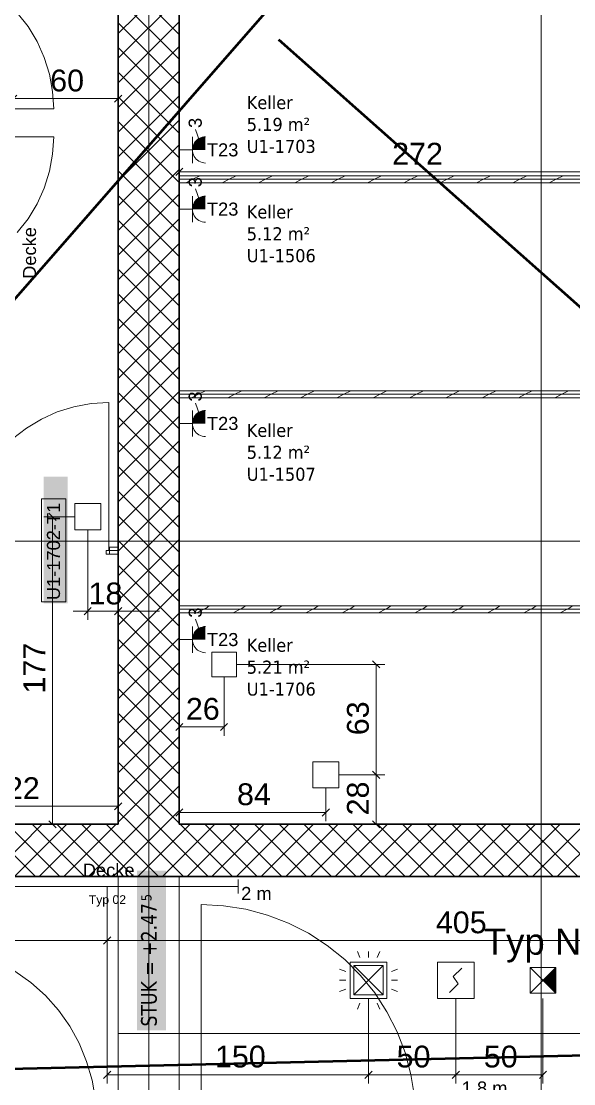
# Model space of a CAD drawing. Extents: x -1132 to 613, y -179 to 712.
# Drawn here: x -910 to -846.7, y 269.1 to 391 of the extents above; entities that cross this region are included whole.
import ezdxf
from ezdxf.lldxf.tags import DXFTag

# ---------------------------------------------------------------- set-up
doc = ezdxf.new("R2010")
doc.units = 0
doc.layers.get('0').update_dxf_attribs({"lineweight": 13})
for name, color, linetype, lineweight in [('A-AREA-____-IDEN', 7, 'Continuous', 5), ('A-DETL-____-HDLN', 7, '_Verdeckte Linien_', 9), ('A-DOOR-____-IDEN', 7, 'Continuous', 5), ('A-DOOR-____-OTLN', 7, 'Continuous', 9), ('A-DOOR-FRAM-MCUT', 7, 'Continuous', 9), ('A-DOOR-OPNG-OTLN', 7, 'Continuous', 9), ('A-WALL-____-MCUT', 7, 'Continuous', 35), ('A-WALL-____-PATT', 7, 'Continuous', 35), ('A-WALL-FNSH-MCUT', 7, 'Continuous', 35), ('S-GRID-____-OTLN', 7, 'Continuous', 5)]:
    doc.layers.add(name, color=color, linetype=linetype, lineweight=lineweight)
for name, color, linetype, lineweight, true_color in [('EL01_VVV_Mass', 7, 'Continuous', 13, 0xb2b200), ('EL01_WAN_Brandmeldeanlagen', 7, 'Continuous', 13, 0xff8000), ('EL01_WAN_HLKS', 5, 'Continuous', 13, 0x0000ff), ('EL01_WAN_Kraft', 1, 'Continuous', 13, 0xff0000), ('EL01_WAN_Leuchten', 7, 'Continuous', 13, 0x0080ff), ('EL01_WAN_Leuchtentyp', 7, 'Continuous', 13, 0x0099ff), ('EL01_WAN_Licht', 7, 'Continuous', 13, 0x0080ff), ('EL01_WAN_Notbeleuchtungen', 7, 'Continuous', 13, 0x009900), ('EL01_WAN_Notbeleuchtungentyp', 7, 'Continuous', 13, 0x009900), ('X_Geometrie', 3, 'Continuous', 50, 0x00ff00)]:
    doc.layers.add(name, color=color, linetype=linetype, lineweight=lineweight, true_color=true_color)
doc.styles.get("Standard").update_dxf_attribs({"font": 'arial.ttf'})
tags = doc.linetypes.add('_Rasterlinie_', pattern=[0.375, 0.2, -0.05, 0.075, -0.05]).pattern_tags.tags
tags[10:11] = [DXFTag(74, 4), DXFTag(75, 0), DXFTag(340, '0'), DXFTag(46, 1.0), DXFTag(50, 0.0), DXFTag(44, 0.0), DXFTag(45, 0.0)]
tags[8:9] = [DXFTag(74, 4), DXFTag(75, 0), DXFTag(340, '0'), DXFTag(46, 1.0), DXFTag(50, 0.0), DXFTag(44, 0.0), DXFTag(45, 0.0)]
tags[6:7] = [DXFTag(74, 4), DXFTag(75, 0), DXFTag(340, '0'), DXFTag(46, 1.0), DXFTag(50, 0.0), DXFTag(44, 0.0), DXFTag(45, 0.0)]
tags[4:5] = [DXFTag(74, 4), DXFTag(75, 0), DXFTag(340, '0'), DXFTag(46, 1.0), DXFTag(50, 0.0), DXFTag(44, 0.0), DXFTag(45, 0.0)]
tags = doc.linetypes.add('_Verdeckte Linien_', pattern=[0.15, 0.1, -0.05]).pattern_tags.tags
tags[6:7] = [DXFTag(74, 4), DXFTag(75, 0), DXFTag(340, '0'), DXFTag(46, 1.0), DXFTag(50, 0.0), DXFTag(44, 0.0), DXFTag(45, 0.0)]
tags[4:5] = [DXFTag(74, 4), DXFTag(75, 0), DXFTag(340, '0'), DXFTag(46, 1.0), DXFTag(50, 0.0), DXFTag(44, 0.0), DXFTag(45, 0.0)]
tags = doc.linetypes.add('Grundrissdarstellung Sturz', pattern=[0.25, 0.15, -0.05, 0, -0.05]).pattern_tags.tags
tags[10:11] = [DXFTag(74, 4), DXFTag(75, 0), DXFTag(340, '0'), DXFTag(46, 1.0), DXFTag(50, 0.0), DXFTag(44, 0.0), DXFTag(45, 0.0)]
tags[8:9] = [DXFTag(74, 4), DXFTag(75, 0), DXFTag(340, '0'), DXFTag(46, 1.0), DXFTag(50, 0.0), DXFTag(44, 0.0), DXFTag(45, 0.0)]
tags[6:7] = [DXFTag(74, 4), DXFTag(75, 0), DXFTag(340, '0'), DXFTag(46, 1.0), DXFTag(50, 0.0), DXFTag(44, 0.0), DXFTag(45, 0.0)]
tags[4:5] = [DXFTag(74, 4), DXFTag(75, 0), DXFTag(340, '0'), DXFTag(46, 1.0), DXFTag(50, 0.0), DXFTag(44, 0.0), DXFTag(45, 0.0)]

# ---------------------------------------------------------------- blocks, each defined once
blk = doc.blocks.new('Referenz-A0UNPDE96I', base_point=(-1115.89, -117.37))
at = {"layer": 'A-DETL-____-HDLN', "color": 0, "linetype": '_Verdeckte Linien_', "ltscale": 0.13}
blk.add_line((-734.51, 274.88), (-898.91, 274.88), dxfattribs=at)
at = {"layer": 'A-DOOR-____-IDEN', "color": 0, "linetype": 'Continuous', "ltscale": 0.13}
for p, q in [((-907.71, 324.4), (-907.71, 336.24)), ((-907.71, 336.24), (-904.93, 336.24)), ((-904.93, 336.24), (-904.93, 324.4)), ((-904.93, 324.4), (-907.71, 324.4))]:
    blk.add_line(p, q, dxfattribs=at)
at = {"layer": 'A-DOOR-____-IDEN', "color": 7, "linetype": 'Continuous', "ltscale": 0.13, "true_color": 0xffffff}
for points in [[(-907.46, 324.23), (-904.7, 324.23), (-907.46, 338.77)], [(-904.7, 324.23), (-907.46, 338.77), (-904.7, 338.77)], [(-896.75, 275.23), (-893.42, 275.23), (-896.75, 293.57)], [(-893.42, 275.23), (-896.75, 293.57), (-893.42, 293.57)], [(-896.56, 289.78), (-894.42, 289.78), (-896.56, 291.39)], [(-894.42, 289.78), (-896.56, 291.39), (-894.42, 291.39)]]:
    blk.add_solid(points, dxfattribs=at)
at = {"layer": 'A-DOOR-____-OTLN', "color": 0, "linetype": 'Grundrissdarstellung Sturz', "ltscale": 0.13}
for p, q in [((-898.91, 292.88), (-898.91, 264.88)), ((-891.91, 292.88), (-891.91, 264.88))]:
    blk.add_line(p, q, dxfattribs=at)
at = {"layer": 'A-DOOR-FRAM-MCUT', "color": 0, "linetype": 'Continuous', "ltscale": 0.13}
for p, q in [((-899.91, 330.68), (-900.01, 330.68)), ((-900.01, 330.68), (-900.01, 330.28)), ((-899.91, 329.88), (-899.91, 330.68)), ((-900.01, 330.28), (-900.31, 330.28)), ((-900.31, 330.28), (-900.31, 329.88)), ((-900.31, 329.88), (-899.91, 329.88))]:
    blk.add_line(p, q, dxfattribs=at)
at = {"layer": 'A-DOOR-OPNG-OTLN', "color": 0, "linetype": 'Continuous', "ltscale": 0.13}
for p, q in [((-909.25, 390.41), (-910.49, 391.99)), ((-908.22, 388.69), (-909.25, 390.41)), ((-907.39, 386.86), (-908.22, 388.69)), ((-906.8, 384.95), (-907.39, 386.86)), ((-906.44, 382.98), (-906.8, 384.95)), ((-906.31, 380.98), (-906.44, 382.98)), ((-922.91, 380.98), (-906.31, 380.98)), ((-922.91, 377.78), (-906.31, 377.78)), ((-906.44, 375.78), (-906.31, 377.78)), ((-906.8, 373.81), (-906.44, 375.78)), ((-907.39, 371.89), (-906.8, 373.81)), ((-908.22, 370.06), (-907.39, 371.89)), ((-909.25, 368.35), (-908.22, 370.06)), ((-910.49, 366.77), (-909.25, 368.35)), ((-903.99, 346.8), (-905.9, 346.2)), ((-902.02, 347.16), (-903.99, 346.8)), ((-900.01, 347.28), (-902.02, 347.16)), ((-900.01, 330.68), (-900.01, 347.28)), ((-907.73, 345.38), (-909.44, 344.34)), ((-905.9, 346.2), (-907.73, 345.38)), ((-909.44, 344.34), (-911.02, 343.1)), ((-889.41, 265.08), (-889.41, 289.68)), ((-886.84, 289.54), (-889.41, 289.68)), ((-884.3, 289.14), (-886.84, 289.54)), ((-881.81, 288.47), (-884.3, 289.14)), ((-879.41, 287.55), (-881.81, 288.47)), ((-877.11, 286.38), (-879.41, 287.55)), ((-874.96, 284.98), (-877.11, 286.38)), ((-872.95, 283.36), (-874.96, 284.98)), ((-871.13, 281.54), (-872.95, 283.36)), ((-908.94, 280.71), (-910.77, 282.01)), ((-907.27, 279.22), (-908.94, 280.71)), ((-869.51, 279.54), (-871.13, 281.54)), ((-905.78, 277.55), (-907.27, 279.22)), ((-868.11, 277.38), (-869.51, 279.54)), ((-904.48, 275.72), (-905.78, 277.55)), ((-866.94, 275.08), (-868.11, 277.38)), ((-903.4, 273.76), (-904.48, 275.72)), ((-866.02, 272.68), (-866.94, 275.08)), ((-902.54, 271.68), (-903.4, 273.76)), ((-865.35, 270.19), (-866.02, 272.68)), ((-901.92, 269.53), (-902.54, 271.68)), ((-901.54, 267.32), (-901.92, 269.53)), ((-864.95, 267.65), (-865.35, 270.19))]:
    blk.add_line(p, q, dxfattribs=at)
at = {"layer": 'A-WALL-____-MCUT', "color": 0, "linetype": 'Continuous', "ltscale": 0.35}
for p, q in [((-898.91, 402.58), (-898.91, 298.88)), ((-891.91, 348.23), (-891.91, 397.58)), ((-891.91, 298.88), (-891.91, 348.23)), ((-898.91, 298.88), (-965.51, 298.88)), ((-781.31, 298.88), (-891.91, 298.88)), ((-1055.11, 292.88), (-775.31, 292.88))]:
    blk.add_line(p, q, dxfattribs=at)
at = {"layer": 'A-WALL-____-MCUT', "color": 0, "linetype": 'Continuous', "lineweight": 9, "ltscale": 0.13}
for p, q in [((-891.91, 372.9), (-806.11, 372.9)), ((-891.91, 348.23), (-806.11, 348.23)), ((-898.91, 330.28), (-899.91, 330.28)), ((-891.91, 323.55), (-806.11, 323.55))]:
    blk.add_line(p, q, dxfattribs=at)
at = {"layer": 'A-WALL-____-PATT', "color": 0, "linetype": 'Continuous', "lineweight": 9, "ltscale": 0.13}
for p, q in [((-898.91, 389.63), (-891.91, 396.63)), ((-891.91, 389.51), (-898.91, 396.51)), ((-898.91, 386.8), (-891.91, 393.8)), ((-891.91, 386.68), (-898.91, 393.68)), ((-898.91, 383.97), (-891.91, 390.97)), ((-891.91, 383.85), (-898.91, 390.85)), ((-898.91, 381.14), (-891.91, 388.14)), ((-891.91, 381.02), (-898.91, 388.02)), ((-898.91, 378.31), (-891.91, 385.31)), ((-891.91, 378.19), (-898.91, 385.19)), ((-898.91, 375.48), (-891.91, 382.48)), ((-891.91, 375.36), (-898.91, 382.36)), ((-898.91, 372.66), (-891.91, 379.66)), ((-891.91, 372.54), (-898.91, 379.54)), ((-898.91, 369.83), (-891.91, 376.83)), ((-891.91, 369.71), (-898.91, 376.71)), ((-898.91, 367), (-891.91, 374)), ((-891.91, 366.88), (-898.91, 373.88)), ((-889.55, 373.3), (-890.35, 372.9)), ((-885.39, 373.3), (-886.19, 372.9)), ((-881.22, 373.3), (-882.02, 372.9)), ((-877.06, 373.3), (-877.86, 372.9)), ((-872.89, 373.3), (-873.69, 372.9)), ((-868.73, 373.3), (-869.53, 372.9)), ((-864.56, 373.3), (-865.36, 372.9)), ((-860.4, 373.3), (-861.2, 372.9)), ((-856.23, 373.3), (-857.03, 372.9)), ((-852.07, 373.3), (-852.87, 372.9)), ((-847.9, 373.3), (-848.7, 372.9)), ((-890.35, 372.9), (-891.15, 372.5)), ((-886.19, 372.9), (-886.99, 372.5)), ((-882.02, 372.9), (-882.82, 372.5)), ((-877.86, 372.9), (-878.66, 372.5)), ((-873.69, 372.9), (-874.49, 372.5)), ((-869.53, 372.9), (-870.33, 372.5)), ((-865.36, 372.9), (-866.16, 372.5)), ((-861.2, 372.9), (-862, 372.5)), ((-857.03, 372.9), (-857.83, 372.5)), ((-852.87, 372.9), (-853.67, 372.5)), ((-848.7, 372.9), (-849.5, 372.5)), ((-898.91, 364.17), (-891.91, 371.17)), ((-891.91, 364.05), (-898.91, 371.05)), ((-898.91, 361.34), (-891.91, 368.34)), ((-891.91, 361.22), (-898.91, 368.22)), ((-898.91, 358.51), (-891.91, 365.51)), ((-891.91, 358.39), (-898.91, 365.39)), ((-898.91, 355.69), (-891.91, 362.69)), ((-891.91, 355.57), (-898.91, 362.57)), ((-898.91, 352.86), (-891.91, 359.86)), ((-891.91, 352.74), (-898.91, 359.74)), ((-898.91, 350.03), (-891.91, 357.03)), ((-891.91, 349.91), (-898.91, 356.91)), ((-898.91, 347.2), (-891.91, 354.2)), ((-891.91, 347.08), (-898.91, 354.08)), ((-898.91, 344.37), (-891.91, 351.37)), ((-891.91, 344.25), (-898.91, 351.25)), ((-898.91, 341.54), (-891.91, 348.54)), ((-891.91, 341.42), (-898.91, 348.42)), ((-889.72, 348.23), (-890.52, 347.83)), ((-888.92, 348.63), (-889.72, 348.23)), ((-885.56, 348.23), (-886.36, 347.83)), ((-884.76, 348.63), (-885.56, 348.23)), ((-881.39, 348.23), (-882.19, 347.83)), ((-880.59, 348.63), (-881.39, 348.23)), ((-877.23, 348.23), (-878.03, 347.83)), ((-876.43, 348.63), (-877.23, 348.23)), ((-873.06, 348.23), (-873.86, 347.83)), ((-872.26, 348.63), (-873.06, 348.23)), ((-868.9, 348.23), (-869.7, 347.83)), ((-868.1, 348.63), (-868.9, 348.23)), ((-864.73, 348.23), (-865.53, 347.83)), ((-863.93, 348.63), (-864.73, 348.23)), ((-860.57, 348.23), (-861.37, 347.83)), ((-859.77, 348.63), (-860.57, 348.23)), ((-856.4, 348.23), (-857.2, 347.83)), ((-855.6, 348.63), (-856.4, 348.23)), ((-852.24, 348.23), (-853.04, 347.83)), ((-851.44, 348.63), (-852.24, 348.23)), ((-848.07, 348.23), (-848.87, 347.83)), ((-847.27, 348.63), (-848.07, 348.23)), ((-898.91, 338.71), (-891.91, 345.71)), ((-891.91, 338.59), (-898.91, 345.59)), ((-898.91, 335.89), (-891.91, 342.89)), ((-891.91, 335.77), (-898.91, 342.77)), ((-898.91, 333.06), (-891.91, 340.06)), ((-891.91, 332.94), (-898.91, 339.94)), ((-898.91, 330.23), (-891.91, 337.23)), ((-891.91, 330.11), (-898.91, 337.11)), ((-898.91, 327.4), (-891.91, 334.4)), ((-891.91, 327.28), (-898.91, 334.28)), ((-899.83, 330.68), (-899.91, 330.64)), ((-898.91, 324.57), (-891.91, 331.57)), ((-891.91, 324.45), (-898.91, 331.45)), ((-898.91, 321.74), (-891.91, 328.74)), ((-891.91, 321.62), (-898.91, 328.62)), ((-898.91, 318.92), (-891.91, 325.92)), ((-891.91, 318.8), (-898.91, 325.8)), ((-898.91, 316.09), (-891.91, 323.09)), ((-889.09, 323.55), (-889.89, 323.15)), ((-888.79, 323.71), (-889.09, 323.55)), ((-888.49, 323.95), (-888.89, 323.65)), ((-884.93, 323.55), (-885.73, 323.15)), ((-884.62, 323.71), (-884.93, 323.55)), ((-884.32, 323.95), (-884.73, 323.65)), ((-880.76, 323.55), (-881.56, 323.15)), ((-880.46, 323.71), (-880.76, 323.55)), ((-880.16, 323.95), (-880.56, 323.65)), ((-876.6, 323.55), (-877.4, 323.15)), ((-876.29, 323.71), (-876.6, 323.55)), ((-875.99, 323.95), (-876.4, 323.65)), ((-872.43, 323.55), (-873.23, 323.15)), ((-872.13, 323.71), (-872.43, 323.55)), ((-871.83, 323.95), (-872.23, 323.65)), ((-868.27, 323.55), (-869.07, 323.15)), ((-867.96, 323.71), (-868.27, 323.55)), ((-867.66, 323.95), (-868.07, 323.65)), ((-864.11, 323.55), (-864.91, 323.15)), ((-863.8, 323.71), (-864.11, 323.55)), ((-863.5, 323.95), (-863.9, 323.65)), ((-859.94, 323.55), (-860.74, 323.15)), ((-859.63, 323.71), (-859.94, 323.55)), ((-859.33, 323.95), (-859.74, 323.65)), ((-855.78, 323.55), (-856.58, 323.15)), ((-855.47, 323.71), (-855.78, 323.55)), ((-855.17, 323.95), (-855.57, 323.65)), ((-851.61, 323.55), (-852.41, 323.15)), ((-851.3, 323.71), (-851.61, 323.55)), ((-851, 323.95), (-851.41, 323.65)), ((-847.45, 323.55), (-848.25, 323.15)), ((-847.14, 323.71), (-847.45, 323.55)), ((-846.84, 323.95), (-847.24, 323.65)), ((-891.91, 315.97), (-898.91, 322.97)), ((-898.91, 313.26), (-891.91, 320.26)), ((-891.91, 313.14), (-898.91, 320.14)), ((-898.91, 310.43), (-891.91, 317.43)), ((-891.91, 310.31), (-898.91, 317.31)), ((-898.91, 307.6), (-891.91, 314.6)), ((-891.91, 307.48), (-898.91, 314.48)), ((-898.91, 304.77), (-891.91, 311.77)), ((-891.91, 304.65), (-898.91, 311.65)), ((-898.91, 301.95), (-891.91, 308.95)), ((-891.91, 301.83), (-898.91, 308.83)), ((-898.91, 299.12), (-891.91, 306.12)), ((-891.91, 299), (-898.91, 306)), ((-894.62, 298.88), (-898.91, 303.17)), ((-896.32, 298.88), (-891.91, 303.29)), ((-897.45, 298.88), (-898.91, 300.34)), ((-893.5, 298.88), (-891.91, 300.46)), ((-908.42, 292.88), (-914.42, 298.88)), ((-913.64, 292.88), (-907.64, 298.88)), ((-905.6, 292.88), (-911.6, 298.88)), ((-910.81, 292.88), (-904.81, 298.88)), ((-902.77, 292.88), (-908.77, 298.88)), ((-907.98, 292.88), (-901.98, 298.88)), ((-899.94, 292.88), (-905.94, 298.88)), ((-905.15, 292.88), (-899.15, 298.88)), ((-897.11, 292.88), (-903.11, 298.88)), ((-902.32, 292.88), (-896.32, 298.88)), ((-894.28, 292.88), (-900.28, 298.88)), ((-899.5, 292.88), (-893.5, 298.88)), ((-891.45, 292.88), (-897.45, 298.88)), ((-896.67, 292.88), (-890.67, 298.88)), ((-888.62, 292.88), (-894.62, 298.88)), ((-893.84, 292.88), (-887.84, 298.88)), ((-885.8, 292.88), (-891.8, 298.88)), ((-891.01, 292.88), (-885.01, 298.88)), ((-882.97, 292.88), (-888.97, 298.88)), ((-888.18, 292.88), (-882.18, 298.88)), ((-880.14, 292.88), (-886.14, 298.88)), ((-885.35, 292.88), (-879.35, 298.88)), ((-877.31, 292.88), (-883.31, 298.88)), ((-882.53, 292.88), (-876.53, 298.88)), ((-874.48, 292.88), (-880.48, 298.88)), ((-879.7, 292.88), (-873.7, 298.88)), ((-871.65, 292.88), (-877.65, 298.88)), ((-876.87, 292.88), (-870.87, 298.88)), ((-868.83, 292.88), (-874.83, 298.88)), ((-874.04, 292.88), (-868.04, 298.88)), ((-866, 292.88), (-872, 298.88)), ((-871.21, 292.88), (-865.21, 298.88)), ((-863.17, 292.88), (-869.17, 298.88)), ((-868.38, 292.88), (-862.38, 298.88)), ((-860.34, 292.88), (-866.34, 298.88)), ((-865.56, 292.88), (-859.56, 298.88)), ((-857.51, 292.88), (-863.51, 298.88)), ((-862.73, 292.88), (-856.73, 298.88)), ((-854.68, 292.88), (-860.68, 298.88)), ((-859.9, 292.88), (-853.9, 298.88)), ((-851.86, 292.88), (-857.86, 298.88)), ((-857.07, 292.88), (-851.07, 298.88)), ((-849.03, 292.88), (-855.03, 298.88)), ((-854.24, 292.88), (-848.24, 298.88)), ((-846.2, 292.88), (-852.2, 298.88)), ((-851.41, 292.88), (-845.41, 298.88)), ((-843.37, 292.88), (-849.37, 298.88)), ((-848.58, 292.88), (-842.58, 298.88))]:
    blk.add_line(p, q, dxfattribs=at)
at = {"layer": 'A-WALL-FNSH-MCUT', "color": 0, "linetype": 'Continuous', "lineweight": 9, "ltscale": 0.13}
for p, q in [((-806.11, 373.3), (-891.91, 373.3)), ((-891.91, 372.5), (-806.11, 372.5)), ((-806.11, 348.63), (-891.91, 348.63)), ((-891.91, 347.83), (-806.11, 347.83)), ((-898.91, 330.68), (-899.91, 330.68)), ((-899.91, 330.68), (-899.91, 329.88)), ((-899.91, 329.88), (-898.91, 329.88)), ((-806.11, 323.95), (-891.91, 323.95)), ((-891.91, 323.15), (-806.11, 323.15))]:
    blk.add_line(p, q, dxfattribs=at)
at = {"layer": 'S-GRID-____-OTLN', "color": 0, "linetype": '_Rasterlinie_', "ltscale": 0.13}
for p, q in [((-895.41, 645.66), (-895.41, 244.87)), ((-850.41, -113.6), (-850.41, 631.48)), ((-1107.61, 331.38), (119.38, 331.38))]:
    blk.add_line(p, q, dxfattribs=at)
at = {"layer": 'X_Geometrie', "color": 0, "linetype": 'Continuous', "ltscale": 0.5}
for p, q in [((-860.47, 416.74), (-962.09, 300.49)), ((-787.25, 306.09), (-880.5, 388.89)), ((-1107.61, 266.12), (-130.74, 289.53))]:
    blk.add_line(p, q, dxfattribs=at)
at = {"layer": 'A-AREA-____-IDEN', "color": 0, "linetype": 'Continuous', "ltscale": 0.13, "char_height": 1.5, "attachment_point": 1}
for s, insert in [('{\\W0.9;\\fVerdana;Keller}', (-884.18, 382.45)), ('{\\W0.9;\\fVerdana;5.19 m²}', (-884.18, 379.94)), ('{\\W0.9;\\fVerdana;U1-1703}', (-884.18, 377.42)), ('{\\W0.9;\\fVerdana;Keller}', (-884.18, 369.9)), ('{\\W0.9;\\fVerdana;5.12 m²}', (-884.18, 367.39)), ('{\\W0.9;\\fVerdana;U1-1506}', (-884.18, 364.88)), ('{\\W0.9;\\fVerdana;Keller}', (-884.18, 344.83)), ('{\\W0.9;\\fVerdana;5.12 m²}', (-884.18, 342.32)), ('{\\W0.9;\\fVerdana;U1-1507}', (-884.18, 339.8)), ('{\\W0.9;\\fVerdana;Keller}', (-884.18, 320.18)), ('{\\W0.9;\\fVerdana;5.21 m²}', (-884.18, 317.66)), ('{\\W0.9;\\fVerdana;U1-1706}', (-884.18, 315.15))]:
    blk.add_mtext(s, dxfattribs=dict(at, insert=insert))
at = {"layer": 'A-DOOR-____-IDEN', "color": 0, "linetype": 'Continuous', "ltscale": 0.13, "attachment_point": 1, "rotation": 90}
for s, insert, char_height in [('{\\fArial;U1-1702-T1}', (-907.09, 324.6), 1.5), ('{\\W0.8;\\fVerdana;5}', (-896.27, 290.07), 1.1699), ('{\\W0.8;\\fVerdana;STUK = +2.47}', (-896.3, 275.68), 1.8)]:
    blk.add_mtext(s, dxfattribs=dict(at, insert=insert, char_height=char_height))
blk = doc.blocks.new('Maß-A0UNPDVD6I', base_point=(-900.59, 284.55))
at = {"color": 0, "lineweight": -2}
for p, q in [((-900.17, 284.55), (-900.17, 291.75)), ((-819.17, 284.55), (-819.17, 291.75)), ((-899.76, 285.96), (-900.59, 285.13)), ((-900.17, 285.55), (-819.17, 285.55)), ((-818.76, 285.96), (-819.59, 285.13))]:
    blk.add_line(p, q, dxfattribs=at)
at = {"color": 0, "lineweight": -2, "insert": (-862.5, 288.88), "char_height": 2.5, "attachment_point": 1}
blk.add_mtext('{\\fArial;405}', dxfattribs=at)
blk = doc.blocks.new('Deckendose UP-A0UNPDW16I', base_point=(-903.91, 332.68))
at = {"color": 0, "lineweight": -2}
for p, q in [((-903.91, 335.68), (-900.91, 335.68)), ((-903.91, 332.68), (-903.91, 335.68)), ((-900.91, 335.68), (-900.91, 332.68)), ((-900.91, 332.68), (-903.91, 332.68))]:
    blk.add_line(p, q, dxfattribs=at)
blk = doc.blocks.new('Maß-A0UNPE3H6I', base_point=(-900.59, 269.15))
at = {"color": 0, "lineweight": -2}
for p, q in [((-900.17, 269.15), (-900.17, 291.75)), ((-870.22, 269.15), (-870.22, 277.66)), ((-900.59, 269.73), (-899.76, 270.56)), ((-870.22, 270.15), (-900.17, 270.15)), ((-870.63, 269.73), (-869.8, 270.56))]:
    blk.add_line(p, q, dxfattribs=at)
at = {"color": 0, "lineweight": -2, "insert": (-887.83, 273.48), "char_height": 2.5, "attachment_point": 1}
blk.add_mtext('{\\fArial;150}', dxfattribs=at)
blk = doc.blocks.new('Absolute Höhe-A0UNPE4B6I', base_point=(-909.84, 361.47))
at = {"color": 0, "lineweight": -2, "insert": (-909.84, 361.47), "char_height": 1.5, "attachment_point": 1, "rotation": 90}
blk.add_mtext('{\\fArial;Decke}', dxfattribs=at)
blk = doc.blocks.new('Maß-A0UNPE4X6I', base_point=(-911.36, 379.28))
at = {"color": 0, "lineweight": -2}
for p, q in [((-898.91, 381.15), (-898.91, 391.38)), ((-910.94, 383.15), (-910.94, 379.28)), ((-910.53, 382.56), (-911.36, 381.73)), ((-910.94, 382.15), (-898.91, 382.15)), ((-898.5, 382.56), (-899.33, 381.73))]:
    blk.add_line(p, q, dxfattribs=at)
at = {"color": 0, "lineweight": -2, "insert": (-906.72, 385.48), "char_height": 2.5, "attachment_point": 1}
blk.add_mtext('{\\fArial;60}', dxfattribs=at)
blk = doc.blocks.new('Maß-A0UNPE5N6I', base_point=(-919.75, 298.46))
at = {"color": 0, "lineweight": -2}
for p, q in [((-915.84, 363.86), (-916.67, 364.69)), ((-917.25, 364.28), (-910.94, 364.28)), ((-916.25, 364.28), (-916.25, 298.88)), ((-917.25, 298.88), (-898.91, 298.88)), ((-915.84, 298.46), (-916.67, 299.29))]:
    blk.add_line(p, q, dxfattribs=at)
at = {"color": 0, "lineweight": -2, "insert": (-919.75, 333.38), "char_height": 2.5, "attachment_point": 1, "rotation": 90}
blk.add_mtext('{\\fArial;327}', dxfattribs=at)
blk = doc.blocks.new('Maß-A0UNPE656I', base_point=(-877.11, 298.46))
at = {"color": 0, "lineweight": -2}
for p, q in [((-868.94, 304.14), (-869.77, 304.97)), ((-868.35, 304.55), (-873.61, 304.55)), ((-869.35, 304.55), (-869.35, 298.88)), ((-868.35, 298.88), (-877.11, 298.88)), ((-868.94, 298.46), (-869.77, 299.29))]:
    blk.add_line(p, q, dxfattribs=at)
at = {"color": 0, "lineweight": -2, "insert": (-872.69, 299.9), "char_height": 2.5, "attachment_point": 1, "rotation": 90}
blk.add_mtext('{\\fArial;28}', dxfattribs=at)
blk = doc.blocks.new('Maß-A0UNPEBX6I', base_point=(-860.63, 269.15))
at = {"color": 0, "lineweight": -2}
for p, q in [((-860.22, 269.15), (-860.22, 278.88)), ((-850.22, 269.15), (-850.22, 278.88)), ((-860.63, 269.73), (-859.8, 270.56)), ((-850.22, 270.15), (-860.22, 270.15)), ((-850.63, 269.73), (-849.81, 270.56))]:
    blk.add_line(p, q, dxfattribs=at)
at = {"color": 0, "lineweight": -2, "insert": (-857, 273.48), "char_height": 2.5, "attachment_point": 1}
blk.add_mtext('{\\fArial;50}', dxfattribs=at)
blk = doc.blocks.new('Maß-A0UNPECT6I', base_point=(-981.59, 284.55))
at = {"color": 0, "lineweight": -2}
for p, q in [((-981.17, 284.55), (-981.17, 291.75)), ((-900.17, 284.55), (-900.17, 291.75)), ((-980.76, 285.96), (-981.59, 285.13)), ((-981.17, 285.55), (-900.17, 285.55)), ((-899.76, 285.96), (-900.59, 285.13))]:
    blk.add_line(p, q, dxfattribs=at)
at = {"color": 0, "lineweight": -2, "insert": (-943.5, 288.88), "char_height": 2.5, "attachment_point": 1}
blk.add_mtext('{\\fArial;405}', dxfattribs=at)
blk = doc.blocks.new('Notleuchte eckig-A0UNPEO16I', base_point=(-851.68, 279.52))
at = {"color": 0, "lineweight": -2}
for p, q in [((-851.68, 282.44), (-848.76, 279.52)), ((-851.68, 279.52), (-848.76, 282.44)), ((-851.68, 279.52), (-851.68, 282.44)), ((-851.68, 282.44), (-848.76, 282.44)), ((-848.76, 282.44), (-848.76, 279.52)), ((-848.76, 279.52), (-851.68, 279.52))]:
    blk.add_line(p, q, dxfattribs=at)
for points in [[(-848.76, 280.98), (-850.22, 280.98), (-848.76, 282.44)], [(-848.76, 279.52), (-848.76, 280.98), (-850.22, 280.98)]]:
    blk.add_solid(points, dxfattribs=at)
blk = doc.blocks.new('Bemerkung 1-A0UNPEO36I', base_point=(-857, 283.92))
at = {"color": 0, "lineweight": -2, "insert": (-857, 286.92), "char_height": 3, "attachment_point": 1}
blk.add_mtext('{\\fArial;Typ N1}', dxfattribs=at)
blk = doc.blocks.new('Maß-A0UNPEUF6I', base_point=(-904.07, 322.35))
at = {"color": 0, "lineweight": -2}
for p, q in [((-902.41, 322.35), (-902.41, 332.68)), ((-898.91, 322.35), (-898.91, 331.98)), ((-904.07, 323.35), (-894.2, 323.35)), ((-902.83, 322.93), (-902, 323.76)), ((-899.33, 322.93), (-898.5, 323.76))]:
    blk.add_line(p, q, dxfattribs=at)
at = {"color": 0, "lineweight": -2, "insert": (-902.32, 326.62), "char_height": 2.5, "attachment_point": 1}
blk.add_mtext('{\\fArial;18}', dxfattribs=at)
blk = doc.blocks.new('Steckdose T23_ AP_ 3-fach-A0UNPEVL6I', base_point=(-891.91, 374.76))
at = {"color": 0, "lineweight": -2}
for p, q in [((-889.56, 377.19), (-890.07, 378.61)), ((-890.41, 374.76), (-890.41, 377.76)), ((-890.36, 376.65), (-890.3, 376.84)), ((-890.3, 376.84), (-890.21, 377.01)), ((-890.21, 377.01), (-890.1, 377.18)), ((-890.1, 377.18), (-889.97, 377.32)), ((-889.97, 377.32), (-889.83, 377.45)), ((-889.83, 377.45), (-889.66, 377.56)), ((-889.66, 377.56), (-889.49, 377.65)), ((-889.49, 377.65), (-889.3, 377.71)), ((-889.3, 377.71), (-889.11, 377.75)), ((-889.11, 377.75), (-888.91, 377.76)), ((-890.41, 376.26), (-891.91, 376.26)), ((-890.41, 376.26), (-890.4, 376.46)), ((-890.4, 376.07), (-890.41, 376.26)), ((-890.4, 376.46), (-890.36, 376.65)), ((-890.36, 375.88), (-890.4, 376.07)), ((-890.3, 375.69), (-890.36, 375.88)), ((-890.21, 375.51), (-890.3, 375.69)), ((-890.1, 375.35), (-890.21, 375.51)), ((-889.97, 375.2), (-890.1, 375.35)), ((-889.83, 375.07), (-889.97, 375.2)), ((-889.66, 374.96), (-889.83, 375.07)), ((-889.49, 374.88), (-889.66, 374.96)), ((-889.3, 374.81), (-889.49, 374.88)), ((-889.11, 374.78), (-889.3, 374.81)), ((-888.91, 374.76), (-889.11, 374.78))]:
    blk.add_line(p, q, dxfattribs=at)
for points in [[(-890.36, 376.65), (-888.91, 376.65), (-890.21, 377.01)], [(-890.21, 377.01), (-888.91, 377.01), (-889.97, 377.32)], [(-888.91, 376.65), (-890.21, 377.01), (-888.91, 377.01)], [(-889.97, 377.32), (-888.91, 377.32), (-889.66, 377.56)], [(-888.91, 377.01), (-889.97, 377.32), (-888.91, 377.32)], [(-889.66, 377.56), (-888.91, 377.56), (-889.3, 377.71)], [(-888.91, 377.32), (-889.66, 377.56), (-888.91, 377.56)], [(-889.3, 377.71), (-888.91, 377.71), (-888.91, 377.76)], [(-888.91, 377.56), (-889.3, 377.71), (-888.91, 377.71)], [(-890.41, 376.26), (-888.91, 376.26), (-890.36, 376.65)], [(-888.91, 376.26), (-890.36, 376.65), (-888.91, 376.65)]]:
    blk.add_solid(points, dxfattribs=at)
at = {"color": 0, "lineweight": -2, "insert": (-890.84, 378.78), "char_height": 1.5, "attachment_point": 1, "rotation": 90}
blk.add_mtext('{\\fArial;3}', dxfattribs=at)
at = {"color": 0, "lineweight": -2, "insert": (-888.75, 377.02), "char_height": 1.5, "attachment_point": 1}
blk.add_mtext('{\\fArial;T23}', dxfattribs=at)
blk = doc.blocks.new('LED-Langfeldleuchte 37W-A0UNPF2B6I', base_point=(-915.17, 290.95))
at = {"color": 0, "lineweight": -2}
for p, q in [((-915.17, 292.55), (-915.17, 290.95)), ((-885.17, 291.75), (-915.17, 291.75)), ((-885.17, 292.55), (-885.17, 290.95))]:
    blk.add_line(p, q, dxfattribs=at)
blk = doc.blocks.new('Absolute Höhe-A0UNPF2D6I', base_point=(-884.82, 290.19))
at = {"color": 0, "lineweight": -2, "insert": (-884.82, 291.69), "char_height": 1.5, "attachment_point": 1}
blk.add_mtext('{\\fArial;2 m}', dxfattribs=at)
blk = doc.blocks.new('Absolute Höhe-A0UNPF2F6I', base_point=(-902.98, 292.87))
at = {"color": 0, "lineweight": -2, "insert": (-902.98, 294.37), "char_height": 1.5, "attachment_point": 1}
blk.add_mtext('{\\fArial;Decke}', dxfattribs=at)
blk = doc.blocks.new('Bemerkung 1-A0UNPF2H6I', base_point=(-902.29, 289.74))
at = {"color": 0, "lineweight": -2, "insert": (-902.29, 290.74), "char_height": 1, "attachment_point": 1}
blk.add_mtext('{\\fArial;Typ 02}', dxfattribs=at)
blk = doc.blocks.new('Deckendose UP-A0UNPFF96I', base_point=(-876.61, 303.05))
at = {"color": 0, "lineweight": -2}
for p, q in [((-876.61, 306.05), (-873.61, 306.05)), ((-876.61, 303.05), (-876.61, 306.05)), ((-873.61, 306.05), (-873.61, 303.05)), ((-873.61, 303.05), (-876.61, 303.05))]:
    blk.add_line(p, q, dxfattribs=at)
blk = doc.blocks.new('Maß-A0UNPFHD6I', base_point=(-885.36, 304.14))
at = {"color": 0, "lineweight": -2}
for p, q in [((-868.35, 317.23), (-885.36, 317.23)), ((-869.77, 317.65), (-868.94, 316.82)), ((-869.35, 304.55), (-869.35, 317.23)), ((-869.77, 304.97), (-868.94, 304.14)), ((-868.35, 304.55), (-873.61, 304.55))]:
    blk.add_line(p, q, dxfattribs=at)
at = {"color": 0, "lineweight": -2, "insert": (-872.69, 309.1), "char_height": 2.5, "attachment_point": 1, "rotation": 90}
blk.add_mtext('{\\fArial;63}', dxfattribs=at)
blk = doc.blocks.new('Maß-A0UNPFJF6I', base_point=(-892.33, 298.88))
at = {"color": 0, "lineweight": -2}
for p, q in [((-875.11, 299.25), (-875.11, 303.05)), ((-891.91, 301.25), (-891.91, 298.88)), ((-892.33, 299.83), (-891.5, 300.66)), ((-875.11, 300.25), (-891.91, 300.25)), ((-875.53, 299.83), (-874.7, 300.66))]:
    blk.add_line(p, q, dxfattribs=at)
at = {"color": 0, "lineweight": -2, "insert": (-885.3, 303.58), "char_height": 2.5, "attachment_point": 1}
blk.add_mtext('{\\fArial;84}', dxfattribs=at)
blk = doc.blocks.new('Maß-A0UNPFK96I', base_point=(-892.33, 309.05))
at = {"color": 0, "lineweight": -2}
for p, q in [((-891.91, 309.05), (-891.91, 323.15)), ((-886.78, 309.05), (-886.78, 315.81)), ((-892.33, 309.63), (-891.5, 310.46)), ((-891.91, 310.05), (-886.78, 310.05)), ((-887.2, 309.63), (-886.37, 310.46))]:
    blk.add_line(p, q, dxfattribs=at)
at = {"color": 0, "lineweight": -2, "insert": (-891.16, 313.38), "char_height": 2.5, "attachment_point": 1}
blk.add_mtext('{\\fArial;26}', dxfattribs=at)
blk = doc.blocks.new('Maß-A0UNPFLB6I', base_point=(-892.33, 368.73))
at = {"color": 0, "lineweight": -2}
for p, q in [((-891.91, 374.75), (-891.91, 373.3)), ((-837.57, 374.75), (-837.57, 368.73)), ((-891.5, 374.16), (-892.33, 373.33)), ((-891.91, 373.75), (-837.57, 373.75)), ((-837.16, 374.16), (-837.98, 373.33))]:
    blk.add_line(p, q, dxfattribs=at)
at = {"color": 0, "lineweight": -2, "insert": (-867.51, 377.08), "char_height": 2.5, "attachment_point": 1}
blk.add_mtext('{\\fArial;272}', dxfattribs=at)
blk = doc.blocks.new('Brandmelder-A0UNPFP56I', base_point=(-862.32, 278.88))
at = {"color": 0, "lineweight": -2}
for p, q in [((-862.32, 283.08), (-858.12, 283.08)), ((-862.32, 278.88), (-862.32, 283.08)), ((-858.12, 283.08), (-858.12, 278.88)), ((-860.5, 281.4), (-859.52, 282.38)), ((-860.92, 279.58), (-859.94, 280.56)), ((-859.94, 280.56), (-860.5, 281.4)), ((-858.12, 278.88), (-862.32, 278.88))]:
    blk.add_line(p, q, dxfattribs=at)
blk = doc.blocks.new('Steckdose T23_ AP_ 3-fach-A0UNPFPL6I', base_point=(-891.91, 343.37))
at = {"color": 0, "lineweight": -2}
for p, q in [((-890.41, 343.37), (-890.41, 346.37)), ((-889.56, 345.79), (-890.07, 347.21)), ((-889.66, 346.17), (-889.49, 346.25)), ((-889.49, 346.25), (-889.3, 346.32)), ((-889.3, 346.32), (-889.11, 346.36)), ((-889.11, 346.36), (-888.91, 346.37)), ((-890.41, 344.87), (-890.4, 345.06)), ((-890.4, 345.06), (-890.36, 345.26)), ((-890.36, 345.26), (-890.3, 345.44)), ((-890.3, 345.44), (-890.21, 345.62)), ((-890.21, 345.62), (-890.1, 345.78)), ((-890.1, 345.78), (-889.97, 345.93)), ((-889.97, 345.93), (-889.83, 346.06)), ((-889.83, 346.06), (-889.66, 346.17)), ((-890.41, 344.87), (-891.91, 344.87)), ((-890.4, 344.67), (-890.41, 344.87)), ((-890.36, 344.48), (-890.4, 344.67)), ((-890.3, 344.29), (-890.36, 344.48)), ((-890.21, 344.12), (-890.3, 344.29)), ((-890.1, 343.96), (-890.21, 344.12)), ((-889.97, 343.81), (-890.1, 343.96)), ((-889.83, 343.68), (-889.97, 343.81)), ((-889.66, 343.57), (-889.83, 343.68)), ((-889.49, 343.48), (-889.66, 343.57)), ((-889.3, 343.42), (-889.49, 343.48)), ((-889.11, 343.38), (-889.3, 343.42)), ((-888.91, 343.37), (-889.11, 343.38))]:
    blk.add_line(p, q, dxfattribs=at)
for points in [[(-889.66, 346.17), (-888.91, 346.17), (-889.3, 346.32)], [(-889.3, 346.32), (-888.91, 346.32), (-888.91, 346.37)], [(-888.91, 346.17), (-889.3, 346.32), (-888.91, 346.32)], [(-890.41, 344.87), (-888.91, 344.87), (-890.36, 345.26)], [(-890.36, 345.26), (-888.91, 345.26), (-890.21, 345.62)], [(-888.91, 344.87), (-890.36, 345.26), (-888.91, 345.26)], [(-890.21, 345.62), (-888.91, 345.62), (-889.97, 345.93)], [(-888.91, 345.26), (-890.21, 345.62), (-888.91, 345.62)], [(-889.97, 345.93), (-888.91, 345.93), (-889.66, 346.17)], [(-888.91, 345.62), (-889.97, 345.93), (-888.91, 345.93)], [(-888.91, 345.93), (-889.66, 346.17), (-888.91, 346.17)]]:
    blk.add_solid(points, dxfattribs=at)
at = {"color": 0, "lineweight": -2, "insert": (-890.84, 347.39), "char_height": 1.5, "attachment_point": 1, "rotation": 90}
blk.add_mtext('{\\fArial;3}', dxfattribs=at)
at = {"color": 0, "lineweight": -2, "insert": (-888.75, 345.63), "char_height": 1.5, "attachment_point": 1}
blk.add_mtext('{\\fArial;T23}', dxfattribs=at)
blk = doc.blocks.new('Maß-A0UNPFTH6I', base_point=(-909.79, 298.46))
at = {"color": 0, "lineweight": -2}
for p, q in [((-907.45, 334.18), (-903.91, 334.18)), ((-906.04, 333.76), (-906.87, 334.59)), ((-906.45, 334.18), (-906.45, 298.88)), ((-907.45, 298.88), (-898.91, 298.88)), ((-906.04, 298.46), (-906.87, 299.29))]:
    blk.add_line(p, q, dxfattribs=at)
at = {"color": 0, "lineweight": -2, "insert": (-909.79, 313.89), "char_height": 2.5, "attachment_point": 1, "rotation": 90}
blk.add_mtext('{\\fArial;177}', dxfattribs=at)
blk = doc.blocks.new('Steckdose T23_ AP_ 3-fach-A0UNPFWD6I', base_point=(-891.91, 367.96))
at = {"color": 0, "lineweight": -2}
for p, q in [((-890.41, 367.96), (-890.41, 370.96)), ((-889.56, 370.39), (-890.07, 371.81)), ((-889.97, 370.52), (-889.83, 370.65)), ((-889.83, 370.65), (-889.66, 370.76)), ((-889.66, 370.76), (-889.49, 370.85)), ((-889.49, 370.85), (-889.3, 370.91)), ((-889.3, 370.91), (-889.11, 370.95)), ((-889.11, 370.95), (-888.91, 370.96)), ((-890.41, 369.46), (-891.91, 369.46)), ((-890.41, 369.46), (-890.4, 369.66)), ((-890.4, 369.27), (-890.41, 369.46)), ((-890.4, 369.66), (-890.36, 369.85)), ((-890.36, 369.85), (-890.3, 370.04)), ((-890.3, 370.04), (-890.21, 370.21)), ((-890.21, 370.21), (-890.1, 370.38)), ((-890.1, 370.38), (-889.97, 370.52)), ((-890.36, 369.08), (-890.4, 369.27)), ((-890.3, 368.89), (-890.36, 369.08)), ((-890.21, 368.71), (-890.3, 368.89)), ((-890.1, 368.55), (-890.21, 368.71)), ((-889.97, 368.4), (-890.1, 368.55)), ((-889.83, 368.27), (-889.97, 368.4)), ((-889.66, 368.16), (-889.83, 368.27)), ((-889.49, 368.08), (-889.66, 368.16)), ((-889.3, 368.01), (-889.49, 368.08)), ((-889.11, 367.98), (-889.3, 368.01)), ((-888.91, 367.96), (-889.11, 367.98))]:
    blk.add_line(p, q, dxfattribs=at)
for points in [[(-889.97, 370.52), (-888.91, 370.52), (-889.66, 370.76)], [(-889.66, 370.76), (-888.91, 370.76), (-889.3, 370.91)], [(-888.91, 370.52), (-889.66, 370.76), (-888.91, 370.76)], [(-889.3, 370.91), (-888.91, 370.91), (-888.91, 370.96)], [(-888.91, 370.76), (-889.3, 370.91), (-888.91, 370.91)], [(-890.41, 369.46), (-888.91, 369.46), (-890.36, 369.85)], [(-890.36, 369.85), (-888.91, 369.85), (-890.21, 370.21)], [(-888.91, 369.46), (-890.36, 369.85), (-888.91, 369.85)], [(-890.21, 370.21), (-888.91, 370.21), (-889.97, 370.52)], [(-888.91, 369.85), (-890.21, 370.21), (-888.91, 370.21)], [(-888.91, 370.21), (-889.97, 370.52), (-888.91, 370.52)]]:
    blk.add_solid(points, dxfattribs=at)
at = {"color": 0, "lineweight": -2, "insert": (-890.84, 371.98), "char_height": 1.5, "attachment_point": 1, "rotation": 90}
blk.add_mtext('{\\fArial;3}', dxfattribs=at)
at = {"color": 0, "lineweight": -2, "insert": (-888.75, 370.22), "char_height": 1.5, "attachment_point": 1}
blk.add_mtext('{\\fArial;T23}', dxfattribs=at)
blk = doc.blocks.new('Steckdose T23_ AP_ 3-fach-A0UNPFWT6I', base_point=(-891.91, 318.57))
at = {"color": 0, "lineweight": -2}
for p, q in [((-889.56, 321), (-890.07, 322.42)), ((-890.41, 318.57), (-890.41, 321.57)), ((-890.36, 320.46), (-890.3, 320.65)), ((-890.3, 320.65), (-890.21, 320.82)), ((-890.21, 320.82), (-890.1, 320.99)), ((-890.1, 320.99), (-889.97, 321.13)), ((-889.97, 321.13), (-889.83, 321.26)), ((-889.83, 321.26), (-889.66, 321.37)), ((-889.66, 321.37), (-889.49, 321.46)), ((-889.49, 321.46), (-889.3, 321.52)), ((-889.3, 321.52), (-889.11, 321.56)), ((-889.11, 321.56), (-888.91, 321.57)), ((-890.41, 320.07), (-891.91, 320.07)), ((-890.41, 320.07), (-890.4, 320.27)), ((-890.4, 319.88), (-890.41, 320.07)), ((-890.4, 320.27), (-890.36, 320.46)), ((-890.36, 319.69), (-890.4, 319.88)), ((-890.3, 319.5), (-890.36, 319.69)), ((-890.21, 319.32), (-890.3, 319.5)), ((-890.1, 319.16), (-890.21, 319.32)), ((-889.97, 319.01), (-890.1, 319.16)), ((-889.83, 318.88), (-889.97, 319.01)), ((-889.66, 318.77), (-889.83, 318.88)), ((-889.49, 318.69), (-889.66, 318.77)), ((-889.3, 318.62), (-889.49, 318.69)), ((-889.11, 318.59), (-889.3, 318.62)), ((-888.91, 318.57), (-889.11, 318.59))]:
    blk.add_line(p, q, dxfattribs=at)
for points in [[(-890.36, 320.46), (-888.91, 320.46), (-890.21, 320.82)], [(-890.21, 320.82), (-888.91, 320.82), (-889.97, 321.13)], [(-888.91, 320.46), (-890.21, 320.82), (-888.91, 320.82)], [(-889.97, 321.13), (-888.91, 321.13), (-889.66, 321.37)], [(-888.91, 320.82), (-889.97, 321.13), (-888.91, 321.13)], [(-889.66, 321.37), (-888.91, 321.37), (-889.3, 321.52)], [(-888.91, 321.13), (-889.66, 321.37), (-888.91, 321.37)], [(-889.3, 321.52), (-888.91, 321.52), (-888.91, 321.57)], [(-888.91, 321.37), (-889.3, 321.52), (-888.91, 321.52)], [(-890.41, 320.07), (-888.91, 320.07), (-890.36, 320.46)], [(-888.91, 320.07), (-890.36, 320.46), (-888.91, 320.46)]]:
    blk.add_solid(points, dxfattribs=at)
at = {"color": 0, "lineweight": -2, "insert": (-890.84, 322.59), "char_height": 1.5, "attachment_point": 1, "rotation": 90}
blk.add_mtext('{\\fArial;3}', dxfattribs=at)
at = {"color": 0, "lineweight": -2, "insert": (-888.75, 320.83), "char_height": 1.5, "attachment_point": 1}
blk.add_mtext('{\\fArial;T23}', dxfattribs=at)
blk = doc.blocks.new('Maß-A0UNPFY76I', base_point=(-870.63, 269.15))
at = {"color": 0, "lineweight": -2}
for p, q in [((-870.22, 269.15), (-870.22, 278.88)), ((-860.22, 269.15), (-860.22, 278.88)), ((-869.8, 270.56), (-870.63, 269.73)), ((-870.22, 270.15), (-860.22, 270.15)), ((-859.8, 270.56), (-860.63, 269.73))]:
    blk.add_line(p, q, dxfattribs=at)
at = {"color": 0, "lineweight": -2, "insert": (-867, 273.48), "char_height": 2.5, "attachment_point": 1}
blk.add_mtext('{\\fArial;50}', dxfattribs=at)
blk = doc.blocks.new('Bewegungsmelder UP-A0UNPFYH6I', base_point=(-873.54, 277.66))
at = {"color": 0, "lineweight": -2}
for p, q in [((-871.22, 283.59), (-871.49, 284.3)), ((-870.22, 283.59), (-870.22, 284.3)), ((-869.21, 283.59), (-868.94, 284.3)), ((-872.32, 283.08), (-872.32, 278.88)), ((-868.12, 283.08), (-872.32, 283.08)), ((-868.12, 278.88), (-868.12, 283.08)), ((-872.83, 281.98), (-873.54, 282.26)), ((-871.9, 282.66), (-871.9, 279.3)), ((-868.54, 282.66), (-871.9, 282.66)), ((-868.54, 279.3), (-871.9, 282.66)), ((-871.9, 279.3), (-868.54, 282.66)), ((-868.54, 279.3), (-868.54, 282.66)), ((-867.6, 281.98), (-866.9, 282.26)), ((-872.83, 280.98), (-873.54, 280.98)), ((-867.6, 280.98), (-866.9, 280.98)), ((-872.83, 279.98), (-873.54, 279.7)), ((-871.9, 279.3), (-868.54, 279.3)), ((-867.6, 279.98), (-866.9, 279.7)), ((-872.32, 278.88), (-868.12, 278.88)), ((-871.22, 278.37), (-871.49, 277.66)), ((-870.22, 278.37), (-870.22, 277.66)), ((-869.21, 278.37), (-868.94, 277.66))]:
    blk.add_line(p, q, dxfattribs=at)
blk = doc.blocks.new('Bodendose (multi) UP-A0UNPG056I', base_point=(-888.2, 315.81))
at = {"color": 0, "lineweight": -2}
for p, q in [((-888.2, 318.65), (-885.36, 318.65)), ((-888.2, 315.81), (-888.2, 318.65)), ((-885.36, 318.65), (-885.36, 315.81)), ((-885.36, 315.81), (-888.2, 315.81))]:
    blk.add_line(p, q, dxfattribs=at)
blk = doc.blocks.new('Absolute Höhe-A0UNPG0N6I', base_point=(-859.53, 267.87))
at = {"color": 0, "lineweight": -2, "insert": (-859.53, 269.37), "char_height": 1.5, "attachment_point": 1}
blk.add_mtext('{\\fArial;1.8 m}', dxfattribs=at)
blk = doc.blocks.new('Maß-A0UNPG996I', base_point=(-923.73, 298.88))
at = {"color": 0, "lineweight": -2}
for p, q in [((-923.31, 299.95), (-923.31, 303.05)), ((-923.73, 300.53), (-922.9, 301.36)), ((-899.33, 300.53), (-898.5, 301.36)), ((-898.91, 301.95), (-898.91, 298.88)), ((-898.91, 300.95), (-923.31, 300.95))]:
    blk.add_line(p, q, dxfattribs=at)
at = {"color": 0, "lineweight": -2, "insert": (-913.74, 304.28), "char_height": 2.5, "attachment_point": 1}
blk.add_mtext('{\\fArial;122}', dxfattribs=at)

msp = doc.modelspace()

# ---------------------------------------------------------------- block references
at = {"color": 9, "lineweight": 25, "ltscale": 0.25, "true_color": 0xc0c0c0}
msp.add_blockref('Referenz-A0UNPDE96I', (-1115.89, -117.37), dxfattribs=at)
at = {"layer": 'EL01_VVV_Mass', "linetype": 'Continuous', "ltscale": 0.13}
for name, p in [('Maß-A0UNPE4X6I', (-911.36, 379.28)), ('Maß-A0UNPFLB6I', (-892.33, 368.73)), ('Maß-A0UNPE5N6I', (-919.75, 298.46)), ('Maß-A0UNPFTH6I', (-909.79, 298.46)), ('Maß-A0UNPEUF6I', (-904.07, 322.35)), ('Maß-A0UNPFK96I', (-892.33, 309.05)), ('Maß-A0UNPFHD6I', (-885.36, 304.14)), ('Maß-A0UNPE656I', (-877.11, 298.46)), ('Maß-A0UNPG996I', (-923.73, 298.88)), ('Maß-A0UNPFJF6I', (-892.33, 298.88)), ('Maß-A0UNPECT6I', (-981.59, 284.55)), ('Maß-A0UNPDVD6I', (-900.59, 284.55)), ('Maß-A0UNPE3H6I', (-900.59, 269.15)), ('Maß-A0UNPFY76I', (-870.63, 269.15)), ('Maß-A0UNPEBX6I', (-860.63, 269.15))]:
    msp.add_blockref(name, p, dxfattribs=at)
at = {"layer": 'EL01_WAN_Brandmeldeanlagen', "linetype": 'Continuous', "ltscale": 0.13}
for name, p in [('Brandmelder-A0UNPFP56I', (-862.32, 278.88)), ('Absolute Höhe-A0UNPG0N6I', (-859.53, 267.87))]:
    msp.add_blockref(name, p, dxfattribs=at)
at = {"layer": 'EL01_WAN_HLKS', "linetype": 'Continuous', "ltscale": 0.13}
msp.add_blockref('Deckendose UP-A0UNPFF96I', (-876.61, 303.05), dxfattribs=at)
at = {"layer": 'EL01_WAN_Kraft', "color": 1, "linetype": 'Continuous', "ltscale": 0.13, "true_color": 0xff0000}
for name, p in [('Steckdose T23_ AP_ 3-fach-A0UNPEVL6I', (-891.91, 374.76)), ('Steckdose T23_ AP_ 3-fach-A0UNPFWD6I', (-891.91, 367.96)), ('Steckdose T23_ AP_ 3-fach-A0UNPFPL6I', (-891.91, 343.37)), ('Steckdose T23_ AP_ 3-fach-A0UNPFWT6I', (-891.91, 318.57)), ('Bodendose (multi) UP-A0UNPG056I', (-888.2, 315.81))]:
    msp.add_blockref(name, p, dxfattribs=at)
at = {"layer": 'EL01_WAN_Leuchten', "ltscale": 0.13}
for name, p in [('Absolute Höhe-A0UNPE4B6I', (-909.84, 361.47)), ('Absolute Höhe-A0UNPF2F6I', (-902.98, 292.87)), ('LED-Langfeldleuchte 37W-A0UNPF2B6I', (-915.17, 290.95)), ('Absolute Höhe-A0UNPF2D6I', (-884.82, 290.19))]:
    msp.add_blockref(name, p, dxfattribs=at)
at = {"layer": 'EL01_WAN_Leuchtentyp', "ltscale": 0.13}
msp.add_blockref('Bemerkung 1-A0UNPF2H6I', (-902.29, 289.74), dxfattribs=at)
at = {"layer": 'EL01_WAN_Licht', "linetype": 'Continuous', "ltscale": 0.13}
for name, p in [('Deckendose UP-A0UNPDW16I', (-903.91, 332.68)), ('Bewegungsmelder UP-A0UNPFYH6I', (-873.54, 277.66))]:
    msp.add_blockref(name, p, dxfattribs=at)
at = {"layer": 'EL01_WAN_Notbeleuchtungen', "linetype": 'Continuous', "ltscale": 0.13}
msp.add_blockref('Notleuchte eckig-A0UNPEO16I', (-851.68, 279.52), dxfattribs=at)
at = {"layer": 'EL01_WAN_Notbeleuchtungentyp', "linetype": 'Continuous', "ltscale": 0.13}
msp.add_blockref('Bemerkung 1-A0UNPEO36I', (-857, 283.92), dxfattribs=at)

doc.saveas('drawing.dxf')
